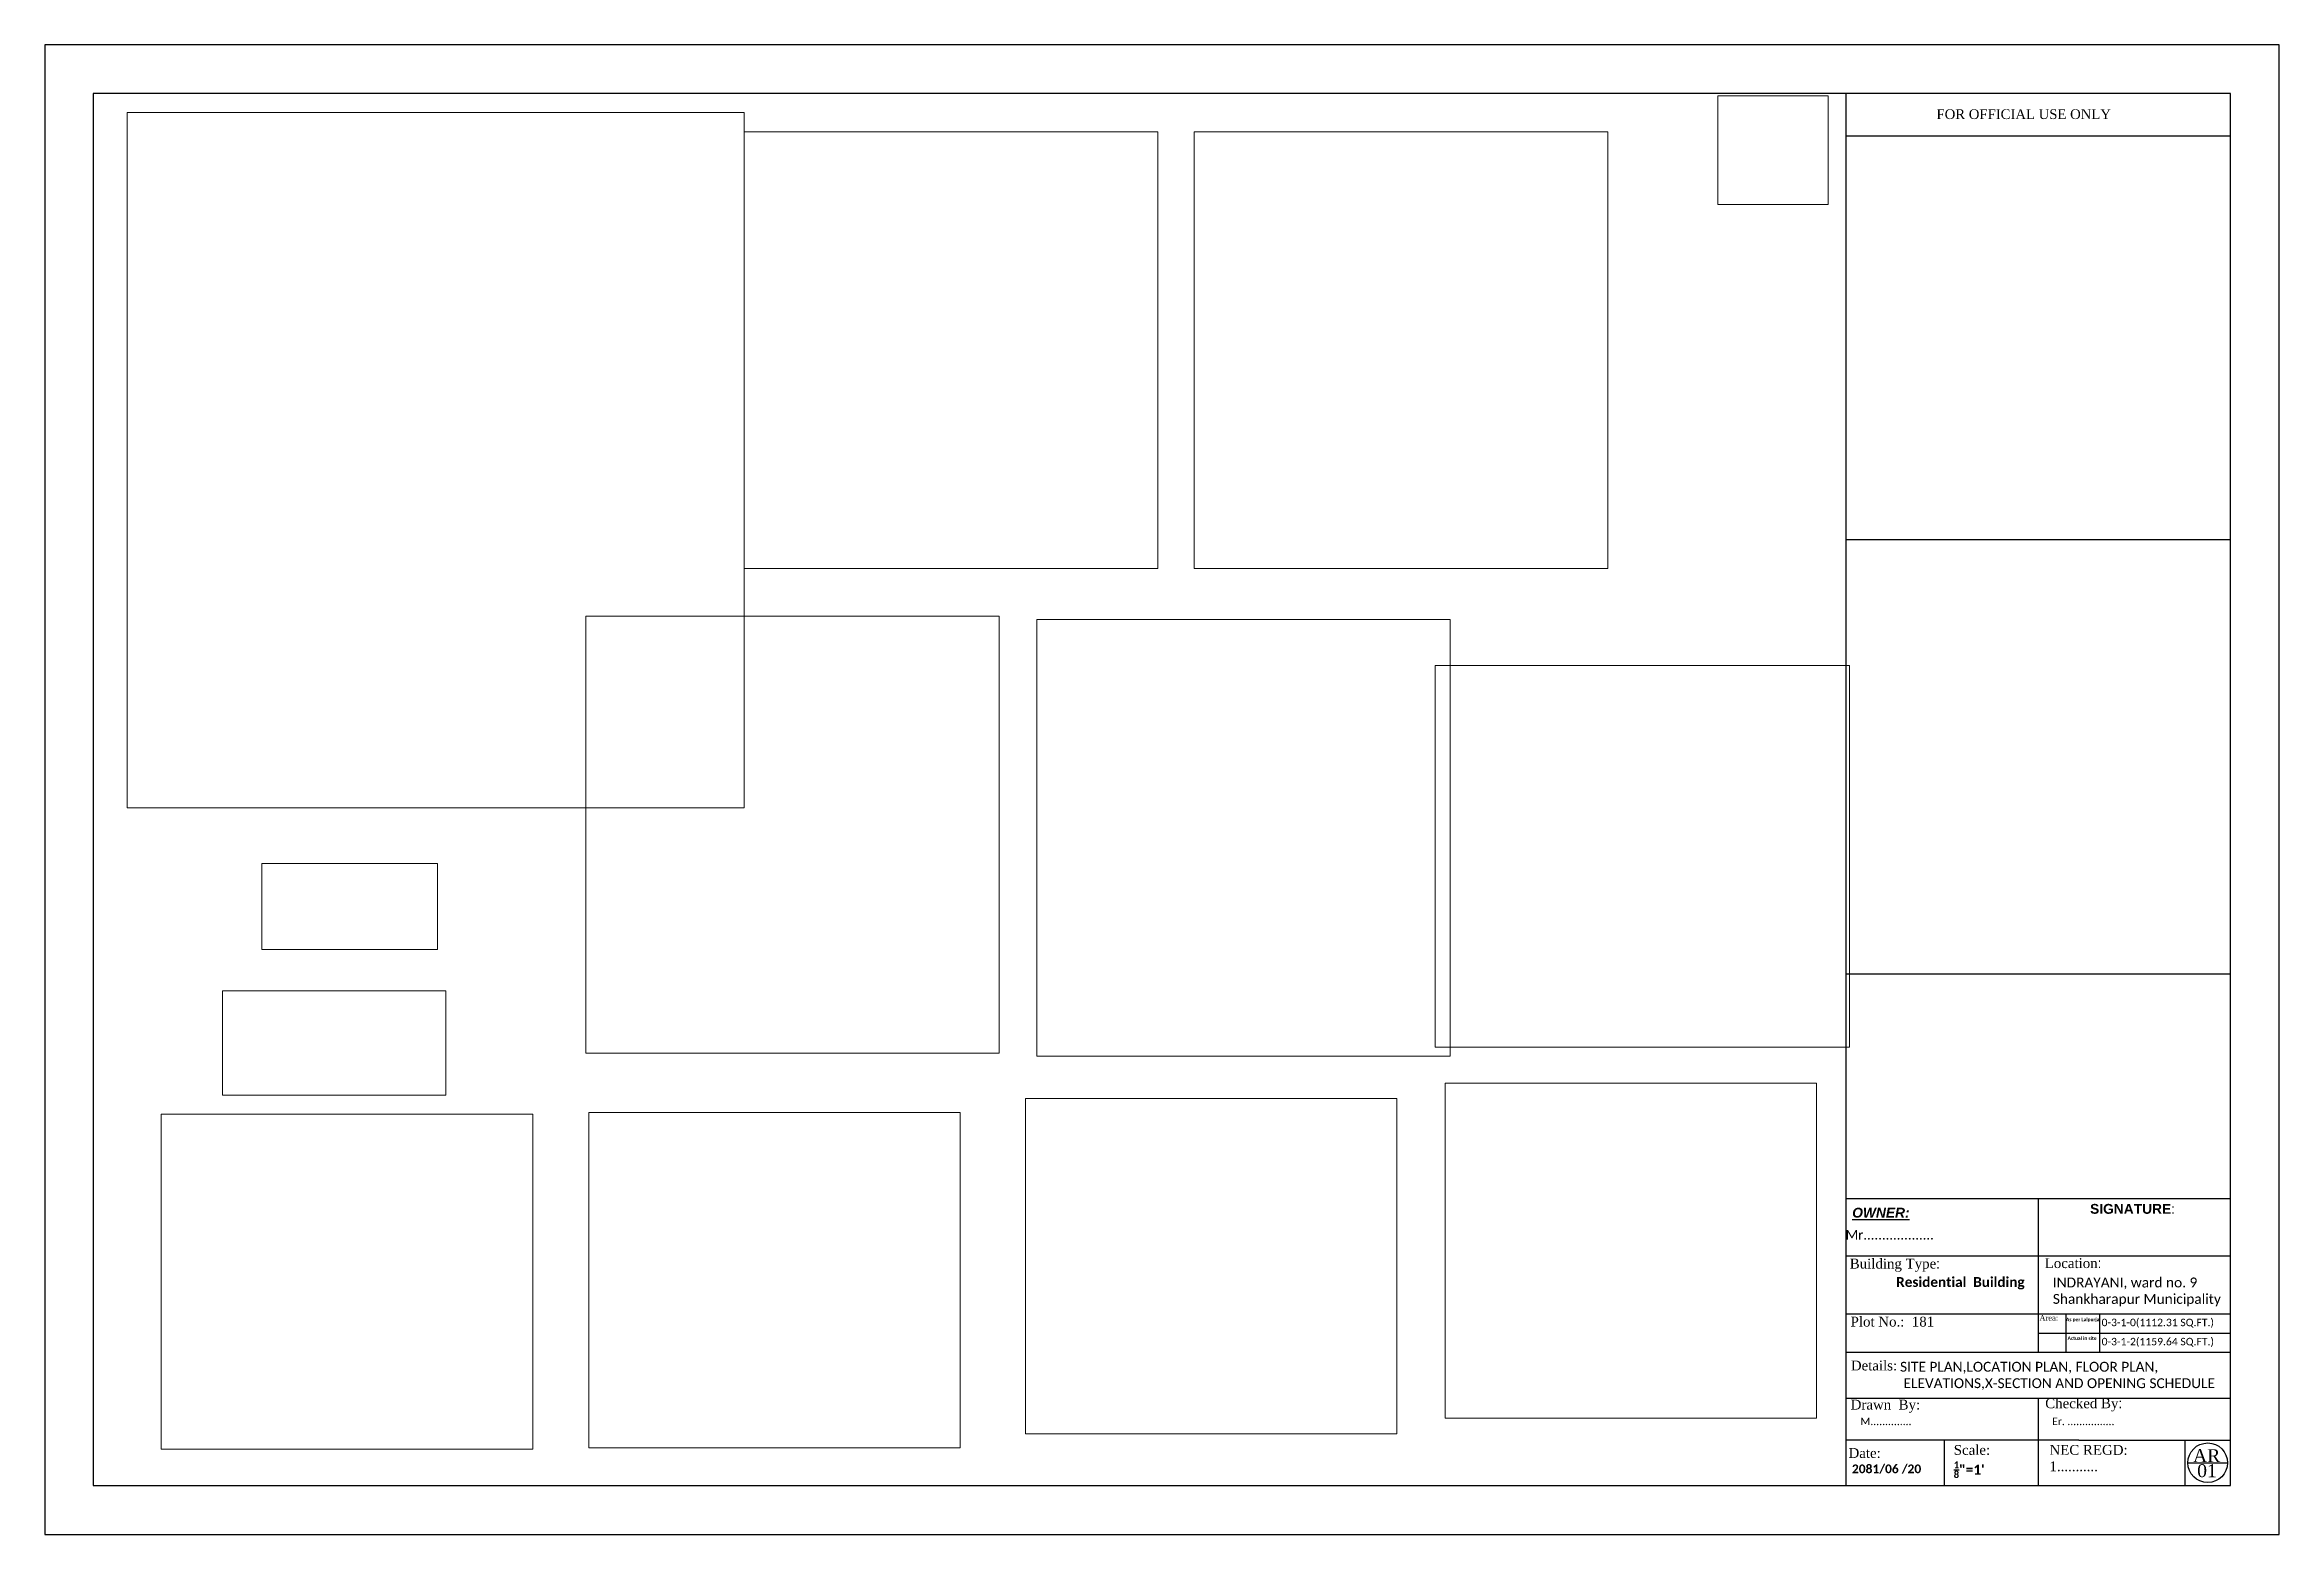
# Paper-space layout 'Layout1' of a CAD drawing. Header units: inches. Extents: x 87 to 235, y -2 to 19.
# Drawn here: x 86.85 to 118.83, y -1.99 to 19.33 of the extents above; entities outside this region: 1.
import ezdxf

# ---------------------------------------------------------------- set-up
doc = ezdxf.new("R2010")
doc.units = ezdxf.units.IN
doc.header["$MEASUREMENT"] = 0
doc.linetypes.add('ACAD_ISO04W100', pattern=[30, 24, -3, 0, -3])
for name, color, linetype, lineweight in [('column', 2, 'Continuous', 30), ('Frame line', 5, 'Continuous', 25), ('Text', 7, 'Continuous', 20)]:
    doc.layers.add(name, color=color, linetype=linetype, lineweight=lineweight)
doc.layers.add('Internal line', color=141, linetype='Continuous')
doc.layers.add('VPORT', color=210, linetype='Continuous', lineweight=13, plot=False)

psp = doc.layouts.get("Layout1")

# ---------------------------------------------------------------- linework, layer by layer
at = {"layer": 'column', "linetype": 'ACAD_ISO04W100', "ltscale": 100}
for p, q in [((118.129, 2.809), (112.629, 2.809)), ((115.379, 2.809), (115.379, 0.613)), ((118.129, 1.989), (112.629, 1.989)), ((118.129, 1.16), (112.629, 1.16)), ((115.775, 1.16), (115.775, 0.613)), ((116.256, 1.16), (116.256, 0.613)), ((115.379, 0.887), (118.129, 0.887)), ((118.129, 0.613), (112.629, 0.613)), ((118.129, -0.045), (112.629, -0.045)), ((115.379, -0.045), (115.379, -1.291)), ((115.96, -0.641), (112.629, -0.641)), ((114.032, -0.641), (114.032, -1.291)), ((115.96, -0.641), (118.129, -0.641)), ((117.479, -0.641), (117.479, -1.291))]:
    psp.add_line(p, q, dxfattribs=at)
at = {"layer": 'Defpoints'}
for p, q in [((118.829, 19.329), (102.839, 19.329)), ((118.829, -1.991), (118.829, 19.329)), ((102.839, -1.991), (118.829, -1.991))]:
    psp.add_line(p, q, dxfattribs=at)
psp.add_lwpolyline([(118.829, 19.329), (102.839, 19.329), (86.85, 19.329), (86.85, -1.991), (102.839, -1.991), (118.829, -1.991)], close=True, dxfattribs=at)
at = {"layer": 'Frame line', "linetype": 'Continuous'}
psp.add_line((112.629, -1.291), (112.629, 18.629), dxfattribs=at)
psp.add_lwpolyline([(118.129, -1.291), (118.129, 18.629), (87.543, 18.629), (87.543, -1.291)], close=True, dxfattribs=at)
at = {"layer": 'Internal line'}
for p, q in [((112.629, 18.022), (118.129, 18.022)), ((112.629, 12.249), (118.129, 12.249)), ((112.629, 6.032), (118.129, 6.032)), ((117.522, -0.966), (118.087, -0.966))]:
    psp.add_line(p, q, dxfattribs=at)
psp.add_circle((117.804, -0.966), 0.283, dxfattribs=at)

# ---------------------------------------------------------------- texts
at = {"attachment_point": 1}
for s, insert, char_height in [('{\\fArial|b1|i1|c0|p34;\\LOWNER:}', (112.717, 2.683), 0.14103), ('{\\fArial|b1|i0|c0|p34;SIGNATURE\\fArial|b0|i0|c0|p34;:}', (116.121, 2.738), 0.14103), ('{\\fCalibri|b0|i0|c0|p34; \\H1.418x;Mr...................}', (112.589, 2.363), 0.0952), ('{\\fTimes New Roman|b0|i0|c0|p18;Building Type}:', (112.682, 1.954), 0.14103), ('{\\fTimes New Roman|b0|i0|c0|p18;Location}:', (115.472, 1.961), 0.14103), ('{\\fCalibri|b1|i0|c0|p34;Residential  Building}', (113.346, 1.691), 0.14103), ('{\\fCalibri|b0|i0|c0|p34;INDRAYANI, ward no. 9\\PShankharapur Municipality}', (115.588, 1.684), 0.14103), ('{\\fCalibri|b1|i0|c0|p34;     0-15-3-0.45(5400.00sq.ft.)\\P\\H0.4678x;                     }', (232.613, 1.605), 0.10688), ('{\\fTimes New Roman|b0|i0|c0|p18;\\H0.5673x;Area:\\H1.763x; }', (115.396, 1.147), 0.14103), ('{\\fCalibri|b1|i0|c0|p34;  \\H0.4678x;   As per Lalpurja \\H0.9999x;                    }', (115.65, 1.109), 0.10688), ('{\\fCalibri|b1|i0|c0|p34;     \\fCalibri|b0|i0|c0|p34;0-3-1-0(1112.31 SQ.FT.)\\fCalibri|b1|i0|c0|p34;\\H0.4678x;                     }', (116.099, 1.095), 0.106877), ('{\\fCalibri|b1|i0|c0|p34;  \\H0.4678x; Actual in site\\H0.9999x;                   }', (115.707, 0.841), 0.10688), ('{\\fCalibri|b1|i0|c0|p34;    \\fCalibri|b0|i0|c0|p34; 0-3-1-2(1159.64 SQ.FT.)\\fCalibri|b1|i0|c0|p34;\\H0.4678x;                     }', (116.099, 0.821), 0.106877), ('{\\fTimes New Roman|b0|i0|c0|p18;Details:}', (112.697, 0.496), 0.14103), ('{\\fCalibri|b0|i0|c0|p34;SITE PLAN,LOCATION PLAN, FLOOR PLAN,\\P ELEVATIONS,X-SECTION AND OPENING SCHEDULE}', (113.401, 0.478), 0.14103), ('{\\fTimes New Roman|b0|i0|c0|p18;Drawn  By:}', (112.695, -0.064), 0.14103), ('{\\fTimes New Roman|b0|i0|c0|p18;Checked By}:', (115.479, -0.045), 0.14103), ('{\\fCalibri|b0|i0|c0|p34;M..............}', (112.834, -0.321), 0.10688), ('{\\fCalibri|b0|i0|c0|p34;Er. ................}', (115.577, -0.321), 0.10688), ('\\A1;{\\fTimes New Roman|b0|i0|c0|p18;Date:}\\P{\\fCalibri|b1|i0|c0|p34; \\H0.8863x;2081/06 /20}', (112.664, -0.756), 0.14103), ('\\A1;{\\fTimes New Roman|b0|i0|c0|p18;Scale:} \\P{\\fCalibri|b1|i0|c0|p34;\\H0.7x;\\S1/8;\\H1.429x;"=1\'}', (114.17, -0.712), 0.14103), ('{\\fTimes New Roman|b0|i0|c0|p18;NEC REGD:\\P1...........} ', (115.54, -0.712), 0.14103)]:
    psp.add_mtext(s, dxfattribs=dict(at, insert=insert, char_height=char_height))
at = {"insert": (112.694, 1.124), "char_height": 0.14103, "width": 1.58711, "attachment_point": 1}
psp.add_mtext('{\\fTimes New Roman|b0|i0|c0|p18;Plot No.:  181}', dxfattribs=at)
at = {"layer": 'Text', "char_height": 0.18577, "attachment_point": 1}
for s, insert, width in [('{\\fTimes New Roman|b0|i0|c0|p18;\\H0.75x;FOR OFFICIAL USE ONLY}', (113.923, 18.404), 5.19536), ('{\\fTimes New Roman|b0|i0|c0|p18;AR}', (117.594, -0.772), 1.24268), ('{\\fTimes New Roman|b0|i0|c0|p18;01}', (117.654, -0.987), 1.24268)]:
    psp.add_mtext(s, dxfattribs=dict(at, insert=insert, width=width))

# ---------------------------------------------------------------- viewports
at = {"layer": 'VPORT'}
psp.add_viewport(center=(111.584, 17.819), size=(1.579, 1.55166), view_center_point=(120844.485, 3079.005), view_height=95.28888, dxfattribs=at)
for center, size, view_center_point, view_height, status in [((92.445, 13.381), (8.832, 9.9499), (117478.912, 3931.505), 955.1909, 4), ((99.82, 14.956), (5.918, 6.2525), (118472.552, 2902.618), 600.2408, 3), ((106.259, 14.956), (5.918, 6.2525), (119134.683, 2908.742), 600.241, 5), ((97.552, 8.024), (5.918, 6.2525), (119789.7, 2874.305), 600.2405, 6), ((104.006, 7.977), (5.918, 6.2525), (120433.808, 2853.402), 600.241, 7), ((109.713, 7.711), (5.929, 5.46083), (117087.413, 2883.574), 524.23992, 8), ((91.214, 6.994), (2.513, 1.23244), (119300.482, 2035.957), 784.03467, 13), ((90.992, 5.042), (3.198, 1.49491), (120453.351, 2249.033), 268.34337, 14), ((103.544, 1.847), (5.316, 4.796), (118623.993, 3802.426), 460.41621, 11), ((91.177, 1.626), (5.316, 4.796), (119676.744, 3788.815), 460.41561, 9), ((97.293, 1.646), (5.316, 4.796), (120242.954, 3789.113), 460.41621, 10)]:
    psp.add_viewport(center=center, size=size, view_center_point=view_center_point, view_height=view_height, status=status, dxfattribs=at)
at = {"layer": 'VPORT', "view_target_point": (119676.744, 3788.815)}
psp.add_viewport(center=(109.549, 2.07), size=(5.316, 4.796), view_center_point=(-564.47, 10.528), view_height=460.4159, status=12, dxfattribs=at)

doc.saveas('drawing.dxf')
